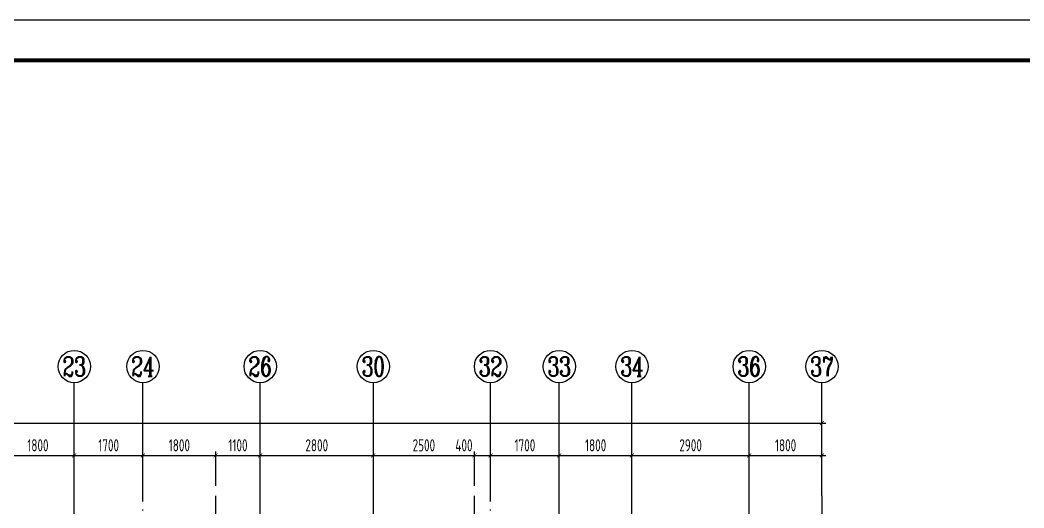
# Model space of a CAD drawing. Extents: x -1307975 to -76406, y -96289 to 379359.
# Drawn here: x -829234 to -804396, y 365286 to 377359 of the extents above; entities that cross this region are included whole.
import ezdxf
from ezdxf.enums import TextEntityAlignment as Align

# ---------------------------------------------------------------- set-up
doc = ezdxf.new("R2010")
doc.units = 0
doc.header["$LTSCALE"] = 1000
doc.linetypes.add('DOTE', pattern=[2.42, 2, -0.2, 0.02, -0.2])
doc.layers.get('0').update_dxf_attribs({"linetype": 'CONTINUOUS'})
doc.layers.get('DEFPOINTS').update_dxf_attribs({"linetype": 'CONTINUOUS'})
for name, color, linetype in [('-TK', 7, 'CONTINUOUS'), ('A-AXIS', 1, 'CONTINUOUS'), ('A-DOTE', 10, 'DOTE'), ('AXIS_NUM', 7, 'CONTINUOUS'), ('S-Y一般标注', 3, 'CONTINUOUS')]:
    doc.layers.add(name, color=color, linetype=linetype)
doc.styles.add('TSSD_Axis', font='complex.shx', dxfattribs={"width": 0.7, "bigfont": 'hztxt.shx'})
doc.styles.add('TSSD_DIMENSION', font='Tssdeng.shx', dxfattribs={"width": 0.7, "bigfont": 'tssdchn.shx'})
doc.dimstyles.new('TSSD_100_100', dxfattribs={"dimtxt": 300, "dimasz": 100, "dimexe": 100, "dimexo": 250, "dimgap": 100, "dimtad": 1, "dimdec": 0, "dimzin": 0, "dimdsep": 46, "dimtxsty": 'TSSD_DIMENSION', "dimblk": 'ARCHTICK', "dimcen": 0, "dimdle": 100, "dimclrt": 7, "dimadec": 0, "dimazin": 0, "dimtfac": 1, "dimtdec": 0, "dimtix": 1, "dimtmove": 2, "dimatfit": 3, "dimldrblk": 'ARCHTICK', "dimfxl": 1, "dimtolj": 1, "dimtzin": 0, "dimarcsym": 0})

# ---------------------------------------------------------------- blocks, each defined once
blk = doc.blocks.new('ts_axno')
at = {"color": 0, "linetype": 'ByBlock', "lineweight": -2}
blk.add_circle((0, 0), 0.5, dxfattribs=at)
at = {"color": 0, "linetype": 'ByBlock', "lineweight": -2, "style": 'TSSD_Axis', "width": 0.7}
blk.add_attdef('A', text='', height=0.6, dxfattribs=at).set_placement((0, 0), align=Align.MIDDLE_CENTER)
blk = doc.blocks.new('_ArchTick')
at = {"color": 0, "linetype": 'ByBlock', "const_width": 0.15}
blk.add_lwpolyline([(-0.5, -0.5), (0.5, 0.5)], dxfattribs=at)
blk = doc.blocks.new('*D203')
at = {"layer": 'DEFPOINTS', "color": 0, "transparency": 16777216}
for p in [(36100, 22100), (34300, 21100), (36100, 21100)]:
    blk.add_point(p, dxfattribs=at)
at = {"layer": 'S-Y一般标注', "color": 0, "lineweight": -2, "transparency": 16777216}
for p, q in [((34300, 21350), (34300, 22200)), ((36100, 21350), (36100, 22200)), ((34200, 22100), (36200, 22100))]:
    blk.add_line(p, q, dxfattribs=at)
at = {"layer": 'S-Y一般标注', "color": 0, "lineweight": -2, "transparency": 16777216, "xscale": 100, "yscale": 100, "zscale": 100, "rotation": 180}
blk.add_blockref('_ArchTick', (34300, 22100), dxfattribs=at)
at = {"layer": 'S-Y一般标注', "color": 0, "lineweight": -2, "transparency": 16777216, "xscale": 100, "yscale": 100, "zscale": 100}
blk.add_blockref('_ArchTick', (36100, 22100), dxfattribs=at)
at = {"layer": 'S-Y一般标注', "color": 7, "transparency": 16777216, "insert": (35200, 22350), "char_height": 300, "attachment_point": 5, "style": 'TSSD_DIMENSION'}
blk.add_mtext('\\A1;1800', dxfattribs=at)
blk = doc.blocks.new('*D204')
at = {"layer": 'DEFPOINTS', "color": 0, "transparency": 16777216}
for p in [(37800, 22100), (36100, 21100), (37800, 21100)]:
    blk.add_point(p, dxfattribs=at)
at = {"layer": 'S-Y一般标注', "color": 0, "lineweight": -2, "transparency": 16777216}
for p, q in [((36100, 21350), (36100, 22200)), ((37800, 21350), (37800, 22200)), ((36000, 22100), (37900, 22100))]:
    blk.add_line(p, q, dxfattribs=at)
at = {"layer": 'S-Y一般标注', "color": 0, "lineweight": -2, "transparency": 16777216, "xscale": 100, "yscale": 100, "zscale": 100, "rotation": 180}
blk.add_blockref('_ArchTick', (36100, 22100), dxfattribs=at)
at = {"layer": 'S-Y一般标注', "color": 0, "lineweight": -2, "transparency": 16777216, "xscale": 100, "yscale": 100, "zscale": 100}
blk.add_blockref('_ArchTick', (37800, 22100), dxfattribs=at)
at = {"layer": 'S-Y一般标注', "color": 7, "transparency": 16777216, "insert": (36950, 22350), "char_height": 300, "attachment_point": 5, "style": 'TSSD_DIMENSION'}
blk.add_mtext('\\A1;1700', dxfattribs=at)
blk = doc.blocks.new('*D205')
at = {"layer": 'DEFPOINTS', "color": 0, "transparency": 16777216}
for p in [(40700, 22100), (39600, 21100), (40700, 21100)]:
    blk.add_point(p, dxfattribs=at)
at = {"layer": 'S-Y一般标注', "color": 0, "lineweight": -2, "transparency": 16777216}
for p, q in [((39600, 21350), (39600, 22200)), ((40700, 21350), (40700, 22200)), ((39500, 22100), (40800, 22100))]:
    blk.add_line(p, q, dxfattribs=at)
at = {"layer": 'S-Y一般标注', "color": 0, "lineweight": -2, "transparency": 16777216, "xscale": 100, "yscale": 100, "zscale": 100, "rotation": 180}
blk.add_blockref('_ArchTick', (39600, 22100), dxfattribs=at)
at = {"layer": 'S-Y一般标注', "color": 0, "lineweight": -2, "transparency": 16777216, "xscale": 100, "yscale": 100, "zscale": 100}
blk.add_blockref('_ArchTick', (40700, 22100), dxfattribs=at)
at = {"layer": 'S-Y一般标注', "color": 7, "transparency": 16777216, "insert": (40150, 22350), "char_height": 300, "attachment_point": 5, "style": 'TSSD_DIMENSION'}
blk.add_mtext('\\A1;1100', dxfattribs=at)
blk = doc.blocks.new('*D206')
at = {"layer": 'DEFPOINTS', "color": 0, "transparency": 16777216}
for p in [(43500, 22100), (40700, 21100), (43500, 21100)]:
    blk.add_point(p, dxfattribs=at)
at = {"layer": 'S-Y一般标注', "color": 0, "lineweight": -2, "transparency": 16777216}
for p, q in [((40700, 21350), (40700, 22200)), ((43500, 21350), (43500, 22200)), ((40600, 22100), (43600, 22100))]:
    blk.add_line(p, q, dxfattribs=at)
at = {"layer": 'S-Y一般标注', "color": 0, "lineweight": -2, "transparency": 16777216, "xscale": 100, "yscale": 100, "zscale": 100, "rotation": 180}
blk.add_blockref('_ArchTick', (40700, 22100), dxfattribs=at)
at = {"layer": 'S-Y一般标注', "color": 0, "lineweight": -2, "transparency": 16777216, "xscale": 100, "yscale": 100, "zscale": 100}
blk.add_blockref('_ArchTick', (43500, 22100), dxfattribs=at)
at = {"layer": 'S-Y一般标注', "color": 7, "transparency": 16777216, "insert": (42100, 22350), "char_height": 300, "attachment_point": 5, "style": 'TSSD_DIMENSION'}
blk.add_mtext('\\A1;2800', dxfattribs=at)
blk = doc.blocks.new('*D207')
at = {"layer": 'DEFPOINTS', "color": 0, "transparency": 16777216}
for p in [(46400, 22100), (46000, 21100), (46400, 21100)]:
    blk.add_point(p, dxfattribs=at)
at = {"layer": 'S-Y一般标注', "color": 0, "lineweight": -2, "transparency": 16777216}
for p, q in [((46000, 21350), (46000, 22200)), ((46400, 21350), (46400, 22200)), ((45900, 22100), (46500, 22100))]:
    blk.add_line(p, q, dxfattribs=at)
at = {"layer": 'S-Y一般标注', "color": 0, "lineweight": -2, "transparency": 16777216, "xscale": 100, "yscale": 100, "zscale": 100, "rotation": 180}
blk.add_blockref('_ArchTick', (46000, 22100), dxfattribs=at)
at = {"layer": 'S-Y一般标注', "color": 0, "lineweight": -2, "transparency": 16777216, "xscale": 100, "yscale": 100, "zscale": 100}
blk.add_blockref('_ArchTick', (46400, 22100), dxfattribs=at)
at = {"layer": 'S-Y一般标注', "color": 7, "transparency": 16777216, "insert": (45742, 22350), "char_height": 300, "attachment_point": 5, "style": 'TSSD_DIMENSION'}
blk.add_mtext('\\A1;400', dxfattribs=at)
blk = doc.blocks.new('*D208')
at = {"layer": 'DEFPOINTS', "color": 0, "transparency": 16777216}
for p in [(48100, 22100), (46400, 21100), (48100, 21100)]:
    blk.add_point(p, dxfattribs=at)
at = {"layer": 'S-Y一般标注', "color": 0, "lineweight": -2, "transparency": 16777216}
for p, q in [((46400, 21350), (46400, 22200)), ((48100, 21350), (48100, 22200)), ((46300, 22100), (48200, 22100))]:
    blk.add_line(p, q, dxfattribs=at)
at = {"layer": 'S-Y一般标注', "color": 0, "lineweight": -2, "transparency": 16777216, "xscale": 100, "yscale": 100, "zscale": 100, "rotation": 180}
blk.add_blockref('_ArchTick', (46400, 22100), dxfattribs=at)
at = {"layer": 'S-Y一般标注', "color": 0, "lineweight": -2, "transparency": 16777216, "xscale": 100, "yscale": 100, "zscale": 100}
blk.add_blockref('_ArchTick', (48100, 22100), dxfattribs=at)
at = {"layer": 'S-Y一般标注', "color": 7, "transparency": 16777216, "insert": (47250, 22350), "char_height": 300, "attachment_point": 5, "style": 'TSSD_DIMENSION'}
blk.add_mtext('\\A1;1700', dxfattribs=at)
blk = doc.blocks.new('*D209')
at = {"layer": 'DEFPOINTS', "color": 0, "transparency": 16777216}
for p in [(49900, 22100), (48100, 21100), (49900, 21100)]:
    blk.add_point(p, dxfattribs=at)
at = {"layer": 'S-Y一般标注', "color": 0, "lineweight": -2, "transparency": 16777216}
for p, q in [((48100, 21350), (48100, 22200)), ((49900, 21350), (49900, 22200)), ((48000, 22100), (50000, 22100))]:
    blk.add_line(p, q, dxfattribs=at)
at = {"layer": 'S-Y一般标注', "color": 0, "lineweight": -2, "transparency": 16777216, "xscale": 100, "yscale": 100, "zscale": 100, "rotation": 180}
blk.add_blockref('_ArchTick', (48100, 22100), dxfattribs=at)
at = {"layer": 'S-Y一般标注', "color": 0, "lineweight": -2, "transparency": 16777216, "xscale": 100, "yscale": 100, "zscale": 100}
blk.add_blockref('_ArchTick', (49900, 22100), dxfattribs=at)
at = {"layer": 'S-Y一般标注', "color": 7, "transparency": 16777216, "insert": (49000, 22350), "char_height": 300, "attachment_point": 5, "style": 'TSSD_DIMENSION'}
blk.add_mtext('\\A1;1800', dxfattribs=at)
blk = doc.blocks.new('*D210')
at = {"layer": 'DEFPOINTS', "color": 0, "transparency": 16777216}
for p in [(52800, 22100), (49900, 21100), (52800, 21100)]:
    blk.add_point(p, dxfattribs=at)
at = {"layer": 'S-Y一般标注', "color": 0, "lineweight": -2, "transparency": 16777216}
for p, q in [((49900, 21350), (49900, 22200)), ((52800, 21350), (52800, 22200)), ((49800, 22100), (52900, 22100))]:
    blk.add_line(p, q, dxfattribs=at)
at = {"layer": 'S-Y一般标注', "color": 0, "lineweight": -2, "transparency": 16777216, "xscale": 100, "yscale": 100, "zscale": 100, "rotation": 180}
blk.add_blockref('_ArchTick', (49900, 22100), dxfattribs=at)
at = {"layer": 'S-Y一般标注', "color": 0, "lineweight": -2, "transparency": 16777216, "xscale": 100, "yscale": 100, "zscale": 100}
blk.add_blockref('_ArchTick', (52800, 22100), dxfattribs=at)
at = {"layer": 'S-Y一般标注', "color": 7, "transparency": 16777216, "insert": (51350, 22350), "char_height": 300, "attachment_point": 5, "style": 'TSSD_DIMENSION'}
blk.add_mtext('\\A1;2900', dxfattribs=at)
blk = doc.blocks.new('*D211')
at = {"layer": 'DEFPOINTS', "color": 0, "transparency": 16777216}
for p in [(54600, 22100), (52800, 21100), (54600, 21100)]:
    blk.add_point(p, dxfattribs=at)
at = {"layer": 'S-Y一般标注', "color": 0, "lineweight": -2, "transparency": 16777216}
for p, q in [((52800, 21350), (52800, 22200)), ((54600, 21350), (54600, 22200)), ((52700, 22100), (54700, 22100))]:
    blk.add_line(p, q, dxfattribs=at)
at = {"layer": 'S-Y一般标注', "color": 0, "lineweight": -2, "transparency": 16777216, "xscale": 100, "yscale": 100, "zscale": 100, "rotation": 180}
blk.add_blockref('_ArchTick', (52800, 22100), dxfattribs=at)
at = {"layer": 'S-Y一般标注', "color": 0, "lineweight": -2, "transparency": 16777216, "xscale": 100, "yscale": 100, "zscale": 100}
blk.add_blockref('_ArchTick', (54600, 22100), dxfattribs=at)
at = {"layer": 'S-Y一般标注', "color": 7, "transparency": 16777216, "insert": (53700, 22350), "char_height": 300, "attachment_point": 5, "style": 'TSSD_DIMENSION'}
blk.add_mtext('\\A1;1800', dxfattribs=at)
blk = doc.blocks.new('*D212')
at = {"layer": 'DEFPOINTS', "color": 0, "transparency": 16777216}
for p in [(54600, 22900), (4600, 21100), (54600, 21100)]:
    blk.add_point(p, dxfattribs=at)
at = {"layer": 'S-Y一般标注', "color": 0, "lineweight": -2, "transparency": 16777216}
for p, q in [((4500, 22900), (54700, 22900)), ((4600, 21350), (4600, 23000)), ((54600, 21350), (54600, 23000))]:
    blk.add_line(p, q, dxfattribs=at)
at = {"layer": 'S-Y一般标注', "color": 0, "lineweight": -2, "transparency": 16777216, "xscale": 100, "yscale": 100, "zscale": 100, "rotation": 180}
blk.add_blockref('_ArchTick', (4600, 22900), dxfattribs=at)
at = {"layer": 'S-Y一般标注', "color": 0, "lineweight": -2, "transparency": 16777216, "xscale": 100, "yscale": 100, "zscale": 100}
blk.add_blockref('_ArchTick', (54600, 22900), dxfattribs=at)
at = {"layer": 'S-Y一般标注', "color": 7, "transparency": 16777216, "insert": (29600, 23150), "char_height": 300, "attachment_point": 5, "style": 'TSSD_DIMENSION'}
blk.add_mtext('\\A1;50000', dxfattribs=at)
blk = doc.blocks.new('*D227')
at = {"layer": 'DEFPOINTS', "color": 0, "transparency": 16777216}
for p in [(39600, 22100), (37800, 21100), (39600, 21100)]:
    blk.add_point(p, dxfattribs=at)
at = {"layer": 'S-Y一般标注', "color": 0, "lineweight": -2, "transparency": 16777216}
for p, q in [((37800, 21350), (37800, 22200)), ((39600, 21350), (39600, 22200)), ((37700, 22100), (39700, 22100))]:
    blk.add_line(p, q, dxfattribs=at)
at = {"layer": 'S-Y一般标注', "color": 0, "lineweight": -2, "transparency": 16777216, "xscale": 100, "yscale": 100, "zscale": 100, "rotation": 180}
blk.add_blockref('_ArchTick', (37800, 22100), dxfattribs=at)
at = {"layer": 'S-Y一般标注', "color": 0, "lineweight": -2, "transparency": 16777216, "xscale": 100, "yscale": 100, "zscale": 100}
blk.add_blockref('_ArchTick', (39600, 22100), dxfattribs=at)
at = {"layer": 'S-Y一般标注', "color": 7, "transparency": 16777216, "insert": (38700, 22350), "char_height": 300, "attachment_point": 5, "style": 'TSSD_DIMENSION'}
blk.add_mtext('\\A1;1800', dxfattribs=at)
blk = doc.blocks.new('*D228')
at = {"layer": 'DEFPOINTS', "color": 0, "transparency": 16777216}
for p in [(46000, 22100), (43500, 21100), (46000, 21100)]:
    blk.add_point(p, dxfattribs=at)
at = {"layer": 'S-Y一般标注', "color": 0, "lineweight": -2, "transparency": 16777216}
for p, q in [((43500, 21350), (43500, 22200)), ((46000, 21350), (46000, 22200)), ((43400, 22100), (46100, 22100))]:
    blk.add_line(p, q, dxfattribs=at)
at = {"layer": 'S-Y一般标注', "color": 0, "lineweight": -2, "transparency": 16777216, "xscale": 100, "yscale": 100, "zscale": 100, "rotation": 180}
blk.add_blockref('_ArchTick', (43500, 22100), dxfattribs=at)
at = {"layer": 'S-Y一般标注', "color": 0, "lineweight": -2, "transparency": 16777216, "xscale": 100, "yscale": 100, "zscale": 100}
blk.add_blockref('_ArchTick', (46000, 22100), dxfattribs=at)
at = {"layer": 'S-Y一般标注', "color": 7, "transparency": 16777216, "insert": (44750, 22350), "char_height": 300, "attachment_point": 5, "style": 'TSSD_DIMENSION'}
blk.add_mtext('\\A1;2500', dxfattribs=at)
blk = doc.blocks.new('A1')
blk.add_lwpolyline([(0, 59400), (0, 0), (84100, 0), (84100, 59400)], close=True)
at = {"const_width": 100}
blk.add_lwpolyline([(2500, 58400), (2500, 1000), (83100, 1000), (83100, 58400)], close=True, dxfattribs=at)
blk = doc.blocks.new('20210726.16350016')
at = {"layer": 'A-AXIS'}
for p, q in [((36100, 21100), (36100, 23900)), ((37800, 21100), (37800, 23900)), ((40700, 21100), (40700, 23900)), ((43500, 21100), (43500, 23900)), ((46400, 21100), (46400, 23900)), ((48100, 21100), (48100, 23900)), ((49900, 21100), (49900, 23900)), ((52800, 21100), (52800, 23900)), ((54600, 21100), (54600, 23900))]:
    blk.add_line(p, q, dxfattribs=at)
at = {"layer": 'A-DOTE'}
for p, q in [((36100, 10900), (36100, 21100)), ((37800, 13700), (37800, 21100)), ((39600, 17600), (39600, 21100)), ((40700, 13100.3), (40700, 21100)), ((43500, 13100.3), (43500, 21100)), ((46000, 17600), (46000, 21100)), ((46400, 13700), (46400, 21100)), ((48100, 10900), (48100, 21100)), ((49900, 10900), (49900, 21100)), ((52800, 10900), (52800, 21100)), ((54600, 21100), (54600, 3600))]:
    blk.add_line(p, q, dxfattribs=at)
at = {"layer": 'A-AXIS'}
ref = blk.add_blockref('ts_axno', (36100, 24300), dxfattribs=dict(at, xscale=800, yscale=800, zscale=800))
ref.add_attrib('15', '23', dxfattribs={"layer": 'AXIS_NUM', "height": 480, "style": 'TSSD_Axis', "width": 0.7}).set_placement((36100, 24300), align=Align.MIDDLE_CENTER)
ref = blk.add_blockref('ts_axno', (37800, 24300), dxfattribs=dict(at, xscale=800, yscale=800, zscale=800))
ref.add_attrib('16', '24', dxfattribs={"layer": 'AXIS_NUM', "height": 480, "style": 'TSSD_Axis', "width": 0.7}).set_placement((37800, 24300), align=Align.MIDDLE_CENTER)
ref = blk.add_blockref('ts_axno', (40700, 24300), dxfattribs=dict(at, xscale=800, yscale=800, zscale=800))
ref.add_attrib('17', '26', dxfattribs={"layer": 'AXIS_NUM', "height": 480, "style": 'TSSD_Axis', "width": 0.7}).set_placement((40700, 24300), align=Align.MIDDLE_CENTER)
ref = blk.add_blockref('ts_axno', (43500, 24300), dxfattribs=dict(at, xscale=800, yscale=800, zscale=800))
ref.add_attrib('18', '30', dxfattribs={"layer": 'AXIS_NUM', "height": 480, "style": 'TSSD_Axis', "width": 0.7}).set_placement((43500, 24300), align=Align.MIDDLE_CENTER)
ref = blk.add_blockref('ts_axno', (46400, 24300), dxfattribs=dict(at, xscale=800, yscale=800, zscale=800))
ref.add_attrib('19', '32', dxfattribs={"layer": 'AXIS_NUM', "height": 480, "style": 'TSSD_Axis', "width": 0.7}).set_placement((46400, 24300), align=Align.MIDDLE_CENTER)
ref = blk.add_blockref('ts_axno', (48100, 24300), dxfattribs=dict(at, xscale=800, yscale=800, zscale=800))
ref.add_attrib('20', '33', dxfattribs={"layer": 'AXIS_NUM', "height": 480, "style": 'TSSD_Axis', "width": 0.7}).set_placement((48100, 24300), align=Align.MIDDLE_CENTER)
ref = blk.add_blockref('ts_axno', (49900, 24300), dxfattribs=dict(at, xscale=800, yscale=800, zscale=800))
ref.add_attrib('21', '34', dxfattribs={"layer": 'AXIS_NUM', "height": 480, "style": 'TSSD_Axis', "width": 0.7}).set_placement((49900, 24300), align=Align.MIDDLE_CENTER)
ref = blk.add_blockref('ts_axno', (52800, 24300), dxfattribs=dict(at, xscale=800, yscale=800, zscale=800))
ref.add_attrib('22', '36', dxfattribs={"layer": 'AXIS_NUM', "height": 480, "style": 'TSSD_Axis', "width": 0.7}).set_placement((52800, 24300), align=Align.MIDDLE_CENTER)
ref = blk.add_blockref('ts_axno', (54600, 24300), dxfattribs=dict(at, xscale=800, yscale=800, zscale=800))
ref.add_attrib('23', '37', dxfattribs={"layer": 'AXIS_NUM', "height": 480, "style": 'TSSD_Axis', "width": 0.7}).set_placement((54600, 24300), align=Align.MIDDLE_CENTER)
at = {"layer": 'S-Y一般标注'}
for base, p1, p2, picture, middle in [((54600, 22900), (4600, 21100), (54600, 21100), '*D212', (29600, 23150)), ((36100, 22100), (34300, 21100), (36100, 21100), '*D203', (35200, 22350)), ((37800, 22100), (36100, 21100), (37800, 21100), '*D204', (36950, 22350)), ((39600, 22100), (37800, 21100), (39600, 21100), '*D227', (38700, 22350)), ((40700, 22100), (39600, 21100), (40700, 21100), '*D205', (40150, 22350)), ((43500, 22100), (40700, 21100), (43500, 21100), '*D206', (42100, 22350)), ((46000, 22100), (43500, 21100), (46000, 21100), '*D228', (44750, 22350)), ((48100, 22100), (46400, 21100), (48100, 21100), '*D208', (47250, 22350)), ((49900, 22100), (48100, 21100), (49900, 21100), '*D209', (49000, 22350)), ((52800, 22100), (49900, 21100), (52800, 21100), '*D210', (51350, 22350)), ((54600, 22100), (52800, 21100), (54600, 21100), '*D211', (53700, 22350))]:
    dim = blk.add_linear_dim(base=base, p1=p1, p2=p2, dimstyle='TSSD_100_100', dxfattribs=at)
    dim.commit()
    dim.dimension.update_dxf_attribs({"geometry": picture, "text_midpoint": middle})
dim = blk.add_linear_dim(base=(46400, 22100), p1=(46000, 21100), p2=(46400, 21100), dimstyle='TSSD_100_100', dxfattribs=at)
dim.commit()
dim.dimension.update_dxf_attribs({"geometry": '*D207', "text_midpoint": (45741.9, 22350), "dimtype": 160})

msp = doc.modelspace()

# ---------------------------------------------------------------- block references
at = {"layer": '-TK'}
msp.add_blockref('A1', (-873582.49, 317959.34), dxfattribs=at)
at = {"layer": 'A-DOTE'}
msp.add_blockref('20210726.16350016', (-863993.02, 344485.6), dxfattribs=at)

doc.saveas('drawing.dxf')
